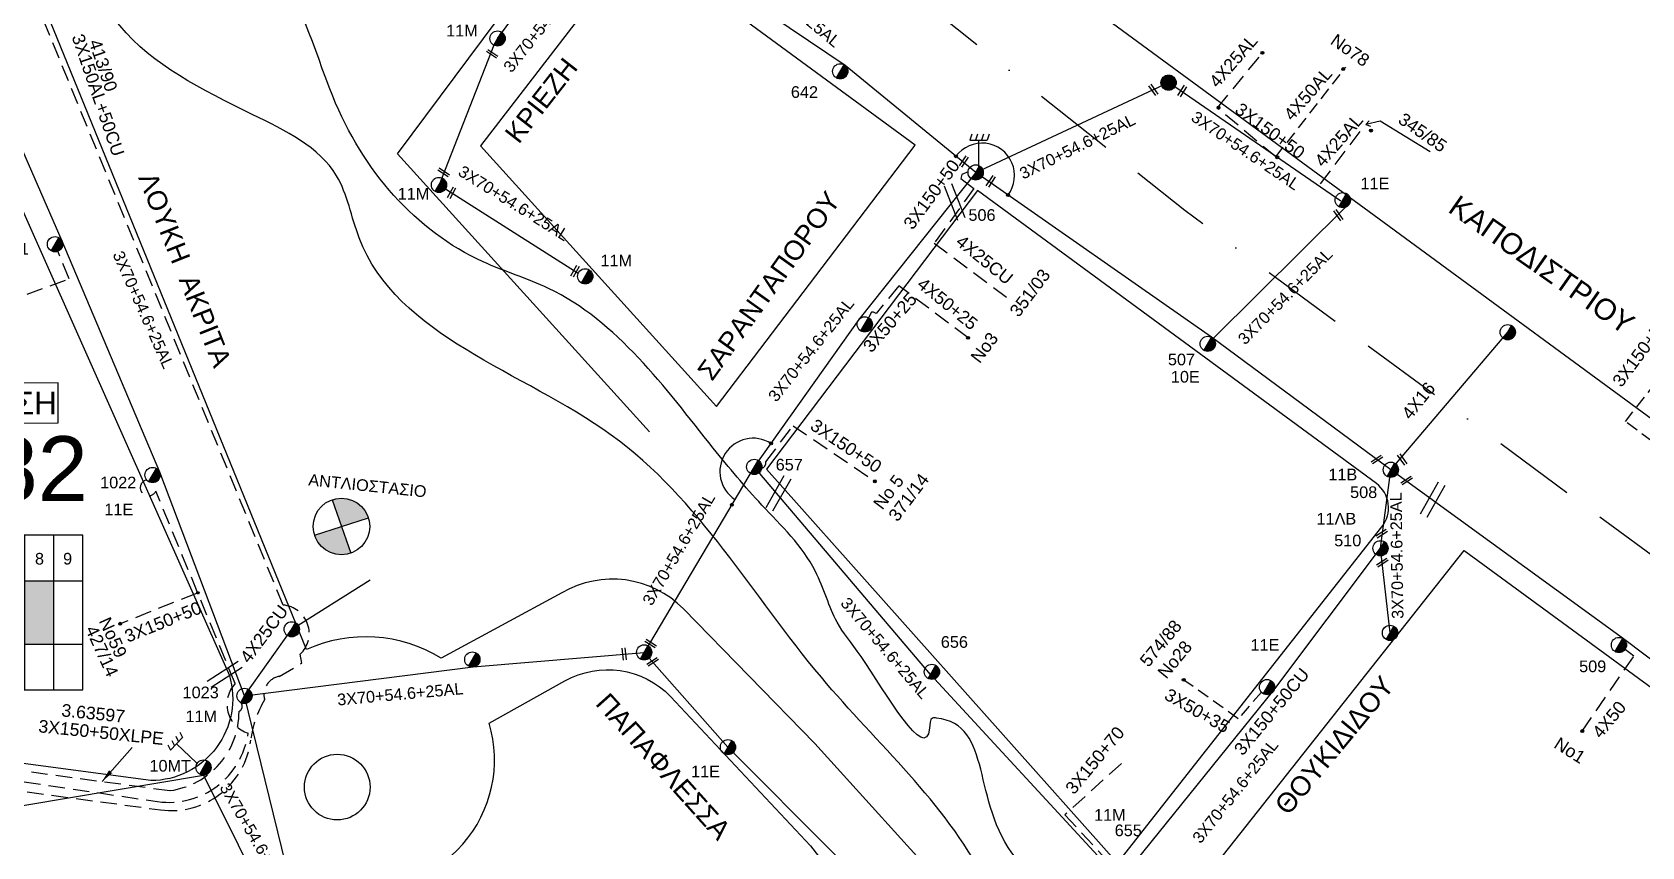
# Model space of a CAD drawing. Header units: millimetres. Extents: x 72 to 3039, y -786 to 786.
# Drawn here: x 1592.4 to 1841.3, y 117.8 to 243.8 of the extents above; entities that cross this region are included whole.
import ezdxf
from ezdxf.enums import TextEntityAlignment as Align

# ---------------------------------------------------------------- set-up
doc = ezdxf.new("R2010")
doc.units = ezdxf.units.MM
doc.linetypes.add('BORDER', pattern=[44.45, 12.7, -6.35, 12.7, -6.35, 0, -6.35])
doc.linetypes.add('DASHED', pattern=[19.05, 12.7, -6.35])
for name, color, linetype in [('Άγνωστα', 7, 'Continuous'), ('Ασφαλειοκιβώτια Χ.Τ 9 αναχωρήσεων', 7, 'Continuous'), ('Γέφυρες Εναέριου Δικτύου', 7, 'Continuous'), ('Γείωση', 7, 'Continuous'), ('Εναέρια παροχή ΧΤ 4x16', 7, 'SYN_LINE'), ('Εναέρια παροχή ΧΤ 4x25', 7, 'SYN_LINE'), ('Επιγραφές - Σχήματα', 7, 'Continuous'), ('Καλώδια ΧΤ   3x150+50AL', 7, 'DASHED'), ('Καλώδια ΧΤ   3x150+50AL XLPE', 7, 'DASHED'), ('Καλώδια ΧΤ   3x150+50CU', 7, 'DASHED'), ('Καλώδια ΧΤ   3x150+70AL', 7, 'DASHED'), ('Καλώδια ΧΤ   3x150AL+50CU', 7, 'DASHED'), ('Μηχανική τομή', 7, 'Continuous'), ('Στύλος Ξύλινος', 7, 'Continuous'), ('Στύλος Ξύλινος @ 1', 7, 'Continuous'), ('Στύλος ΦΜ', 7, 'Continuous'), ('Στύλος ΦΜ @ 1', 7, 'Continuous'), ('Συνδέσεις', 7, 'Continuous'), ('Συνεστραμμένα ΧΤ   3x70+54.6+25 AL', 7, 'SYN_LINE'), ('Τομή', 7, 'Continuous'), ('Υπόβαθρο ΔΕΗ', 7, 'Continuous'), ('Υπόγεια καλώδια Παροχών ΧΤ   4x25', 7, 'DASHED'), ('Υπόγεια καλώδια Παροχών ΧΤ   4x50AL', 7, 'DASHED')]:
    doc.layers.add(name, color=color, linetype=linetype)
doc.styles.get("Standard").update_dxf_attribs({"font": 'arial.ttf'})
doc.linetypes.add('SYN_LINE', pattern='A,0.5,-0.0001,["/\\/\\/\\/",Standard,S=0.1,R=0,X=0,Y=-0.05],-0.25', length=0.7501)
doc.dimstyles.new('ISO-25', dxfattribs={"dimtxt": 2.5, "dimasz": 2.5, "dimexe": 1.25, "dimexo": 0.625, "dimtad": 1, "dimtxsty": 'Standard', "dimcen": 2.5, "dimadec": 0, "dimazin": 0, "dimtfac": 1, "dimtmove": 0, "dimatfit": 3, "dimfxl": 1, "dimarcsym": 0})

# ---------------------------------------------------------------- blocks, each defined once
blk = doc.blocks.new('ΥΠΑΡΧΩΝ ΤΣΙΜΕΝΤΕΝΙΟΣ ΣΤΥΛΟΣ')
at = {"layer": 'Στύλος ΦΜ'}
blk.add_hatch(color=7, dxfattribs=at).paths.add_polyline_path([(-1.29, -2.28, 0.574793), (2.62, 0, 0.268822), (1.3, 2.27)])
at = {"layer": 'Στύλος ΦΜ', "color": 7}
blk.add_line((-1.29, -2.28), (1.3, 2.27), dxfattribs=at)
blk.add_circle((0, 0), 2.62, dxfattribs=at)
at = {"layer": 'Στύλος ΦΜ', "flags": 4}
for tag, p in [('ΑΡΙΘΜΟΣ', (-4.68, 8.05)), ('ΤΥΠΟΣ', (-4.91, 3.03))]:
    blk.add_attdef(tag, p, '', height=4, dxfattribs=at)
blk = doc.blocks.new('ΥΠΑΡΧΩΝ ΞΥΛΙΝΟΣ ΣΤΥΛΟΣ')
at = {"layer": 'Στύλος Ξύλινος'}
h = blk.add_hatch(color=7, dxfattribs=at)
h.paths.add_polyline_path([(-2.62, 0, 0.270008), (-1.29, -2.28), (1.3, 2.27, 0.576266)])
h.paths.add_polyline_path([(-1.29, -2.28, 0.574793), (2.62, 0, 0.268822), (1.3, 2.27)])
at = {"layer": 'Στύλος Ξύλινος', "color": 7}
blk.add_line((-1.29, -2.28), (1.3, 2.27), dxfattribs=at)
blk.add_circle((0, 0), 2.62, dxfattribs=at)
at = {"layer": 'Στύλος Ξύλινος', "flags": 4}
for tag, p in [('ΑΡΙΘΜΟΣ', (-4.91, 8.6)), ('ΤΥΠΟΣ', (-4.85, 3.39))]:
    blk.add_attdef(tag, p, '', height=4, dxfattribs=at)
blk = doc.blocks.new('ΤΟΜΗ')
at = {"layer": 'Τομή', "ltscale": 40}
for p, q in [((-5.68, 0), (5.68, 0)), ((5.68, -2.33), (-5.68, -2.33))]:
    blk.add_line(p, q, dxfattribs=at)
blk = doc.blocks.new('ΓΕΙΩΣΗ')
at = {"layer": 'Γείωση', "ltscale": 40}
for p, q in [((-2.34, 11.45), (-3, 9.45)), ((-0.34, 11.45), (-1, 9.45)), ((1.66, 11.45), (1, 9.45)), ((3.66, 11.45), (3, 9.45)), ((0, 9.45), (0, 0))]:
    blk.add_line(p, q, dxfattribs=at)
blk.add_lwpolyline([(-3, 9.45), (3, 9.45)], dxfattribs=at)
blk = doc.blocks.new('ΑΣΦΑΛΕΙΟΚΙΒΩΤΙΟ ΥΠΟΣΤΑΘΜΟΥ 9A ΑΝΑΧΩΡΗΣΕΩΝ')
at = {"layer": 'Ασφαλειοκιβώτια Χ.Τ 9 αναχωρήσεων', "ltscale": 40}
for p, q in [((0, 0), (0, 23.91)), ((4.5, 0), (4.5, 23.91)), ((9, 0), (9, 23.91)), ((13.5, 0), (13.5, 23.91)), ((18, 0), (18, 23.91)), ((22.5, 0), (22.5, 23.91)), ((27, 0), (27, 23.91)), ((31.5, 0), (31.5, 23.91)), ((36, 0), (36, 23.91)), ((0, 16.87), (40.5, 16.87)), ((0, 7.04), (40.5, 7.04))]:
    blk.add_line(p, q, dxfattribs=at)
at = {"layer": 'Ασφαλειοκιβώτια Χ.Τ 9 αναχωρήσεων'}
blk.add_lwpolyline([(40.5, 0), (40.5, 23.91), (0, 23.91), (0, 0)], close=True, dxfattribs=at)
for s, p in [('1', (1.71, 19.38)), ('2', (5.99, 19.38)), ('3', (10.53, 19.38)), ('4', (15.04, 19.38)), ('5', (19.55, 19.38)), ('6', (24.11, 19.38)), ('7', (28.24, 19.38)), ('8', (33.08, 19.38)), ('9', (37.43, 19.38))]:
    blk.add_text(s, height=1.8, dxfattribs=at).set_placement(p)
at = {"layer": 'Ασφαλειοκιβώτια Χ.Τ 9 αναχωρήσεων', "ltscale": 40}
for tag, height, rotation, p in [('ΟΝΟΜΑ', 2.5, 0.6514, (19.14, 25.35)), ('ΚΕΙΜΕΝΟ 1', 1, 90, (2.42, 3.84)), ('ΚΕΙΜΕΝΟ 2', 1, 90, (6.78, 3.84)), ('ΚΕΙΜΕΝΟ 3', 1, 90, (11.38, 3.84)), ('ΚΕΙΜΕΝΟ 4', 1, 90, (15.86, 3.84)), ('ΚΕΙΜΕΝΟ 5', 1, 90, (20.28, 3.84)), ('ΚΕΙΜΕΝΟ 6', 1, 90, (24.74, 3.84)), ('ΚΕΙΜΕΝΟ 7', 1, 90, (29.28, 3.84)), ('ΚΕΙΜΕΝΟ 8', 1, 90, (33.65, 3.84)), ('ΚΕΙΜΕΝΟ 9', 1, 90, (38.21, 3.84)), ('ΣΧ', 1, 0.6514, (20.24, -0.85))]:
    blk.add_attdef(tag, text='', height=height, rotation=rotation, dxfattribs=at).set_placement(p, align=Align.MIDDLE_CENTER)
blk = doc.blocks.new('_ΣΥΝΔΕΣΗ')
at = {"layer": 'Συνδέσεις', "linetype": 'SYN_LINE', "ltscale": 40}
blk.add_hatch(color=256, dxfattribs=at).paths.add_polyline_path([(0.5, -0.01, 1), (-0.5, -0.01, 1)])
at = {"layer": 'Συνδέσεις'}
blk.add_circle((0, -0.01), 0.5, dxfattribs=at)
blk = doc.blocks.new('ΜΗΧΑΝΙΚΗ ΤΟΜΗ')
at = {"layer": 'Μηχανική τομή', "ltscale": 40}
for p, q in [((-1.89, 0.78), (1.89, 0.78)), ((1.89, 0), (-1.89, 0))]:
    blk.add_line(p, q, dxfattribs=at)
blk = doc.blocks.new('TSONTA XT1')
at = {"ltscale": 40}
h = blk.add_hatch(color=256, dxfattribs=at)
h.dxf.hatch_style = 1
h.paths.add_polyline_path([(596, 2487.7), (597.1, 2488.8), (596, 2489.9), (594.9, 2488.8)])
blk.add_lwpolyline([(594.9, 2488.8), (596, 2489.9), (597.1, 2488.8), (596, 2487.7)], close=True, dxfattribs=at)

msp = doc.modelspace()

# ---------------------------------------------------------------- hatches: boundary and pattern name
at = {"layer": 'Ασφαλειοκιβώτια Χ.Τ 9 αναχωρήσεων'}
msp.add_hatch(color=85, dxfattribs=at).paths.add_polyline_path([(1591.21, 149.11), (1595.71, 149.11), (1595.71, 158.93), (1591.21, 158.93)])
at = {"layer": 'Επιγραφές - Σχήματα'}
h = msp.add_hatch(color=1, dxfattribs=at)
h.paths.add_polyline_path([(1640.19, 167.34), (1636.02, 166.01, 0.42264), (1641.64, 163.21)])
h.paths.add_polyline_path([(1644.36, 168.67, 0.42264), (1638.74, 171.47), (1640.19, 167.34)])

# ---------------------------------------------------------------- linework, layer by layer
at = {"layer": 'Άγνωστα', "color": 30, "linetype": 'DASHED', "ltscale": 0.2}
for points in [[(1726.39, 204.58), (1722.89, 200.29), (1722.47, 200.5), (1722.16, 200.5), (1721.7, 199.64)], [(1737.11, 196.53), (1726.39, 204.58)]]:
    msp.add_lwpolyline(points, dxfattribs=at)
at = {"layer": 'Γέφυρες Εναέριου Δικτύου'}
for centre, radius, start, end in [((1739.27, 221.64), 5.02, 323.1216, 143.5288), ((1703.88, 175.83), 5.16, 57.8684, 236.7335)]:
    msp.add_arc(centre, radius, start, end, dxfattribs=at)
at = {"layer": 'Εναέρια παροχή ΧΤ 4x16', "color": 85, "ltscale": 20}
msp.add_lwpolyline([(1802.5, 176.12), (1820.57, 197.39)], dxfattribs=at)
at = {"layer": 'Εναέρια παροχή ΧΤ 4x25', "color": 27, "linetype": 'SYN_LINE', "ltscale": 15}
msp.add_lwpolyline([(1625.2, 141.12), (1632.5, 151.43), (1644.63, 159.1)], dxfattribs=at)
at = {"layer": 'Επιγραφές - Σχήματα'}
for p, q in [((1638.74, 171.47), (1641.64, 163.21)), ((1636.02, 166.01), (1644.36, 168.67))]:
    msp.add_line(p, q, dxfattribs=at)
at = {"layer": 'Επιγραφές - Σχήματα', "ltscale": 20}
for points in [[(1799.12, 230.09), (1798.64, 229.54), (1799.33, 229.27)], [(1808.55, 225.32), (1800.83, 230.06), (1798.64, 229.54)]]:
    msp.add_lwpolyline(points, dxfattribs=at)
at = {"layer": 'Επιγραφές - Σχήματα', "color": 190}
msp.add_lwpolyline([(1560.88, 183.2), (1596.4, 183.38), (1596.36, 189.55), (1560.85, 189.37)], close=True, dxfattribs=at)
at = {"layer": 'Επιγραφές - Σχήματα'}
msp.add_circle((1640.19, 167.34), 4.38, dxfattribs=at)
at = {"layer": 'Καλώδια ΧΤ   3x150+50AL', "color": 27, "ltscale": 0.2}
msp.add_lwpolyline([(1549.66, 127.59, 0.343136), (1545.72, 129.14), (1545.66, 133.97), (1550.43, 133.6), (1552, 132.93), (1553.32, 132.43), (1555.09, 132.26), (1557.22, 132.86), (1611.76, 124.77, 0.413778), (1625.76, 135.35, -0.550789), (1623.75, 143.03), (1611.48, 172.82, -1.62981), (1610.07, 174.56)], format="xyb", dxfattribs=at)
at = {"layer": 'Καλώδια ΧΤ   3x150+50AL XLPE', "color": 30, "ltscale": 0.2}
msp.add_lwpolyline([(1551.61, 127.06), (1550.95, 128.88, -1.202253), (1552.14, 129.08), (1558.05, 129), (1558.25, 133.91), (1613.7, 126.47, 0.374866), (1624.35, 138.72, 0.508418), (1624.62, 140.1)], format="xyb", dxfattribs=at)
at = {"layer": 'Καλώδια ΧΤ   3x150+50CU', "color": 30, "ltscale": 0.15}
msp.add_lwpolyline([(1782.46, 141.7), (1778.88, 137.6), (1769.97, 143.94)], dxfattribs=at)
at = {"layer": 'Καλώδια ΧΤ   3x150+70AL', "color": 2, "ltscale": 0.15}
msp.add_lwpolyline([(1911.19, 128.64), (1907.94, 124.88), (1904.51, 126.84), (1904.41, 131.43), (1904.41, 131.43), (1903.91, 146.26), (1897.31, 147.6), (1897.53, 141.9, -0.65303), (1895.53, 141.25), (1838.76, 183.6), (1851.96, 200.34)], format="xyb", dxfattribs=at)
at = {"layer": 'Καλώδια ΧΤ   3x150+70AL', "color": 30, "ltscale": 0.2}
msp.add_lwpolyline([(1760.83, 130.68), (1752.09, 122.74), (1759.12, 115.08, -0.786245), (1761.01, 113.73, -0.657622)], format="xyb", dxfattribs=at)
at = {"layer": 'Καλώδια ΧΤ   3x150AL+50CU', "color": 85, "ltscale": 0.2}
msp.add_lwpolyline([(1550.47, 127.27, 0.167498), (1548.62, 129.54), (1546.56, 129.9), (1546.53, 132.78), (1549.32, 132.66), (1553.53, 130.94), (1556.34, 130.84), (1557.61, 130.84), (1612.23, 123.49, 0.418036), (1626.16, 134.26, -0.105438), (1628.31, 140.51, -0.435561), (1630.56, 144.15), (1634.08, 146.19), (1633.81, 147.59, 0.651096), (1631.18, 155.18), (1571.08, 301.93)], format="xyb", dxfattribs=at)
at = {"layer": 'Καλώδια ΧΤ   3x150AL+50CU', "color": 30, "linetype": 'DASHED', "ltscale": 0.2}
msp.add_lwpolyline([(1704.84, 176.32, 0.499276), (1705.82, 177.35), (1710.04, 182.93), (1722.68, 174.33)], format="xyb", dxfattribs=at)
at = {"layer": 'Καλώδια ΧΤ   3x150AL+50CU', "color": 27, "linetype": 'DASHED', "ltscale": 0.2}
msp.add_lwpolyline([(1617.77, 156.98), (1605.97, 152.29)], dxfattribs=at)
at = {"layer": 'Συνεστραμμένα ΧΤ   3x70+54.6+25 AL', "color": 85, "ltscale": 20}
for points in [[(1664.34, 242.84), (1664.34, 242.84), (1679.51, 263.39)], [(1802.5, 176.12), (1774.75, 196.62), (1738.28, 222.12), (1718.09, 238.67), (1689.43, 258.01), (1679.51, 263.39), (1679.51, 263.39)], [(1663.76, 241.82), (1655.28, 220.18)], [(1738.28, 222.12), (1768.11, 236.01)], [(1794.74, 217.66), (1769.08, 235.34)], [(1655.28, 220.18), (1676.81, 206.52)], [(1795.62, 216.88), (1775, 196.43)]]:
    msp.add_lwpolyline(points, dxfattribs=at)
at = {"layer": 'Συνεστραμμένα ΧΤ   3x70+54.6+25 AL', "color": 27, "ltscale": 20}
for points in [[(1625.2, 141.14), (1612.09, 175.72), (1596.98, 211.47), (1583.4, 242.65)], [(1876.58, 121.22), (1838.48, 149.94), (1802.5, 176.12)]]:
    msp.add_lwpolyline(points, dxfattribs=at)
at = {"layer": 'Συνεστραμμένα ΧΤ   3x70+54.6+25 AL', "color": 30, "ltscale": 20}
for points in [[(1738.28, 222.12), (1720.19, 199.35), (1704.04, 176.56), (1687.01, 147.86)], [(1625.2, 141.12), (1660.57, 145.6), (1687.01, 147.86), (1699.97, 133.19), (1716.7, 116.36), (1729.42, 99.41), (1760.7, 112.6)]]:
    msp.add_lwpolyline(points, dxfattribs=at)
at = {"layer": 'Συνεστραμμένα ΧΤ   3x70+54.6+25 AL', "color": 133, "ltscale": 20}
for points in [[(1760.29, 113.04), (1731.27, 144.43), (1704.04, 176.56)], [(1653.45, -4.95), (1653.96, -1.76), (1648.34, 29.71), (1642.44, 56.7), (1639.18, 76.25), (1636.11, 96.5), (1625.2, 141.12)]]:
    msp.add_lwpolyline(points, dxfattribs=at)
at = {"layer": 'Συνεστραμμένα ΧΤ   3x70+54.6+25 AL', "color": 30, "ltscale": 15}
for points in [[(1800.9, 163.96), (1802.5, 176.12)], [(1760.7, 112.6), (1784.37, 142.02), (1800.9, 163.96)], [(1802.37, 150.87), (1800.9, 163.96)]]:
    msp.add_lwpolyline(points, dxfattribs=at)
at = {"layer": 'Συνεστραμμένα ΧΤ   3x70+54.6+25 AL', "color": 133, "ltscale": 20}
msp.add_lwpolyline([(1553.5, 123.86, 1.006219), (1557.71, 124.15), (1577.34, 121.92), (1618.86, 128.85), (1634.94, 96.5)], format="xyb", dxfattribs=at)
at = {"layer": 'Υπόβαθρο ΔΕΗ', "color": 1, "linetype": 'BORDER', "lineweight": 30, "flags": 128}
msp.add_lwpolyline([(1161.32, -307.88), (1183.99, -216.79), (1288.48, 155.79), (1516.42, 441.46), (1607.46, 346.35), (1770.62, 216.28), (2064.96, -1.2)], dxfattribs=at)
at = {"layer": 'Υπόβαθρο ΔΕΗ'}
for points in [[(1512.74, 391.87), (1622.86, 144.28, -0.498389), (1610.73, 128.01), (1528.28, 139.02, -0.205866), (1522.88, 142.25), (1463.82, 216.06, -0.384999), (1464.26, 223.44), (1505.58, 253.46, 6.284716), (1500.43, 261.31), (1458.47, 230.1, -0.357908), (1452.74, 230.38), (1423.5, 266.37, 1.787303), (1398.68, 271.43), (1301.48, 152.02), (1206.73, -201.82)], [(1912.77, -92.84), (1811.32, -10.35), (1793.95, 14.66), (1786.14, 32.84), (1769.4, 61.49), (1759.83, 76.42), (1734.57, 110.35), (1713.39, 133.78), (1693.09, 154.57, 0.345717), (1674.29, 157.05), (1655.63, 146.96, 0.248317), (1634.79, 148.29), (1568.35, 311.22)], [(1894.61, 145.99), (1885.34, 258.75, -0.110239), (1761.64, 258.53), (1755.36, 248.22), (1894.61, 145.99)], [(1760.2, 115.25), (1801.12, 167.3, 0.419904), (1800.25, 173.97), (1738.55, 219.3), (1705.92, 176.18), (1760.2, 115.25)], [(1663.04, 136.89), (1674.73, 143.44, -0.340084), (1691.1, 141.05), (1712.72, 117.93), (1739.82, 82.88), (1763.31, 47.39), (1770.5, 33.86, -0.546387), (1755.21, 12.33), (1658.9, 27.48), (1640.91, 111.71, 0.553403), (1663.04, 136.89, -1.243994)]]:
    msp.add_lwpolyline(points, format="xyb", dxfattribs=at)
for points in [[(1648.84, 225.01), (1648.84, 225.01), (1677.73, 263.79), (1561.07, 373.04), (1540.87, 376.4), (1540.1, 375.6), (1565.38, 316.75)], [(1698.18, 185.92), (1728.91, 226.34), (1686.02, 257.86), (1661.68, 226.23), (1698.18, 185.92)], [(1648.84, 225.01), (1687.81, 181.96)], [(1889.5, 108.17), (1831.97, 32.82), (1801.74, 67.24), (1768.61, 106.44), (1813.82, 163.61), (1889.5, 108.17)]]:
    msp.add_lwpolyline(points, dxfattribs=at)
msp.add_circle((1639.54, 127.01), 5.08, dxfattribs=at)
for points in [[(1913.39, -91.84), (1910.67, -87.13), (1901.72, -78.39), (1890.07, -61.02), (1871.96, -46.98), (1848.42, -26.03), (1819.68, 5.53), (1810.61, 13.68), (1802.29, 30.22), (1769.72, 65.89), (1761.47, 76.97), (1756.27, 88.1), (1746.69, 99.13), (1739.6, 112.79), (1714.41, 144), (1681.91, 181.48), (1642.93, 212.01), (1639.44, 221.59), (1626.4, 231.1), (1605.9, 244.83), (1595.89, 264.84), (1588.6, 285.36), (1584.02, 299.5), (1569.42, 311.36), (1557.84, 337.31), (1550.14, 350.46), (1546.77, 375.41)], [(1919.55, -81.8), (1917, -79.66), (1915.11, -70.97), (1906.19, -67.42), (1890, -46.9), (1866.66, -27.71), (1848.08, -9.69), (1840.66, 3.49), (1828.74, 10.75), (1824.18, 17.97), (1819.27, 34.38), (1809.32, 44.49), (1810.59, 42.11), (1807.71, 40.95), (1803.83, 42.44), (1793.86, 55.73), (1776.39, 74.37), (1769.57, 87.77), (1755.2, 103.48), (1749.49, 114.83), (1748.49, 115.31), (1747.46, 114.35), (1744.52, 115.99), (1732.2, 137.7), (1731.62, 137.68), (1731.13, 136.13), (1720.56, 147.22), (1716.84, 152.55), (1713.49, 160.39), (1705.21, 170.66), (1697.69, 179.47), (1672.22, 204.18), (1662.12, 208.28), (1638.84, 233.9), (1628.31, 253.61), (1618.8, 257.87), (1610.3, 266.09), (1607.03, 282.53), (1603.46, 297.89), (1594.15, 309.71), (1586.24, 325.43), (1572.1, 341.31), (1562.61, 357.02), (1557.58, 373.62)]]:
    msp.add_spline(points, degree=3, dxfattribs=at)
at = {"layer": 'Υπόγεια καλώδια Παροχών ΧΤ   4x25', "color": 85, "ltscale": 0.2}
for points in [[(1784.69, 224.51), (1775.67, 232.09), (1782.66, 240.64)], [(1737.1, 222.22), (1736.15, 221.82), (1735.97, 221.16), (1738, 219.62), (1731.86, 211.18), (1743.53, 202.46)]]:
    msp.add_lwpolyline(points, dxfattribs=at)
msp.add_lwpolyline([(1797.69, 228.43), (1797.69, 228.43, -0.183475), (1797.69, 228.43), (1791.35, 220.07)], format="xyb", dxfattribs=at)
at = {"layer": 'Υπόγεια καλώδια Παροχών ΧΤ   4x50AL', "color": 85, "ltscale": 0.15}
msp.add_lwpolyline([(1784.69, 224.51), (1795.53, 238.42)], dxfattribs=at)
at = {"layer": 'Υπόγεια καλώδια Παροχών ΧΤ   4x50AL', "color": 27, "linetype": 'DASHED', "ltscale": 0.2}
msp.add_lwpolyline([(1580.82, 199.39), (1598.07, 205.65), (1596.34, 209.92)], dxfattribs=at)
at = {"layer": 'Υπόγεια καλώδια Παροχών ΧΤ   4x50AL', "color": 27, "ltscale": 0.2}
msp.add_lwpolyline([(1832.09, 135.68), (1840.06, 147.27), (1838.71, 148.29)], dxfattribs=at)

# ---------------------------------------------------------------- block references
at = {"layer": 'Ασφαλειοκιβώτια Χ.Τ 9 αναχωρήσεων'}
ref = msp.add_blockref('ΑΣΦΑΛΕΙΟΚΙΒΩΤΙΟ ΥΠΟΣΤΑΘΜΟΥ 9A ΑΝΑΧΩΡΗΣΕΩΝ', (1559.71, 142.07), dxfattribs=at)
ref.add_attrib('ΣΧ', '3-63597', dxfattribs={"ltscale": 40, "height": 1, "rotation": 0.6514}).set_placement((1579.96, 141.22), align=Align.MIDDLE_CENTER)
at = {"layer": 'Γείωση', "xscale": 0.4499999999998181, "yscale": 0.4499999999998181, "zscale": 0.4499999999998181}
msp.add_blockref('ΓΕΙΩΣΗ', (1738.72, 222.87), dxfattribs=at)
at = {"layer": 'Γείωση', "xscale": 0.449999999999866, "yscale": 0.449999999999866, "zscale": 0.449999999999866, "rotation": 46.12210519856506}
msp.add_blockref('ΓΕΙΩΣΗ', (1617.76, 130.76), dxfattribs=at)
at = {"layer": 'Μηχανική τομή'}
for p, xscale, yscale, zscale, rotation in [((1663.61, 240.64), 0.4999999999999271, 0.4999999999999271, 0.4999999999999271, 146.2753955288472), ((1765.6, 234.77), 0.4999999999998205, 0.4999999999998205, 0.4999999999998205, 305.7073089815934), ((1770.4, 234.59), 0.4999999999996876, 0.4999999999996876, 0.4999999999996876, 57.60297096668645), ((1736.28, 223.92), 0.4999999999999271, 0.4999999999999271, 0.4999999999999271, 236.2753955288472), ((1656.11, 222.29), 0.4999999999999271, 0.4999999999999271, 0.4999999999999271, 146.2753955288472), ((1740.44, 220.85), 0.4999999999999271, 0.4999999999999271, 0.4999999999999271, 236.2753955288472), ((1657.39, 218.85), 0.499999999999927, 0.499999999999927, 0.499999999999927, 60.79054545113559), ((1794.22, 215.4), 0.4999999999998869, 0.4999999999998869, 0.4999999999998869, 305.707308981604), ((1676.48, 206.76), 0.499999999999927, 0.499999999999927, 0.499999999999927, 60.79054545113559), ((1800.44, 177.53), 0.4999999999998863, 0.4999999999998863, 0.4999999999998863, 33.42099638757021), ((1804.09, 177.59), 0.4999999999998869, 0.4999999999998869, 0.4999999999998869, 305.707308981604), ((1805.05, 174.28), 0.4999999999998863, 0.4999999999998863, 0.4999999999998863, 33.42099638757021), ((1801.18, 166.06), 0.4999999999998863, 0.4999999999998863, 0.4999999999998863, 33.42099638757021), ((1801.27, 161.58), 0.4999999999998863, 0.4999999999998863, 0.4999999999998863, 33.42099638757021), ((1687.89, 149.05), 0.499999999999852, 0.499999999999852, 0.499999999999852, 327.307815787282), ((1684.11, 147.64), 0.4999999999999105, 0.4999999999999105, 0.4999999999999105, 96.80796885758647), ((1688.43, 146.24), 0.4999999999998388, 0.4999999999998388, 0.4999999999998388, 33.4209963875738)]:
    msp.add_blockref('ΜΗΧΑΝΙΚΗ ΤΟΜΗ', p, dxfattribs=dict(at, xscale=xscale, yscale=yscale, zscale=zscale, rotation=rotation))
at = {"layer": 'Στύλος Ξύλινος @ 1', "ltscale": 40, "xscale": 0.4499999999998181, "yscale": 0.4499999999998181, "zscale": 0.4499999999998181}
msp.add_blockref('ΥΠΑΡΧΩΝ ΞΥΛΙΝΟΣ ΣΤΥΛΟΣ', (1768.11, 236.01), dxfattribs=at)
at = {"layer": 'Στύλος ΦΜ @ 1', "ltscale": 40}
ref = msp.add_blockref('ΥΠΑΡΧΩΝ ΤΣΙΜΕΝΤΕΝΙΟΣ ΣΤΥΛΟΣ', (1664.34, 242.84), dxfattribs=dict(at, xscale=0.4499999999998181, yscale=0.4499999999998181, zscale=0.4499999999998181))
ref.add_attrib('ΤΥΠΟΣ', '11Μ', (1656.39, 243.16), dxfattribs={"layer": 'Στύλος ΦΜ', "height": 1.8, "flags": 4})
ref.add_attrib('ΑΡΙΘΜΟΣ', '778', (1656.77, 246.8), dxfattribs={"layer": 'Στύλος ΦΜ', "height": 1.8, "flags": 4})
ref = msp.add_blockref('ΥΠΑΡΧΩΝ ΤΣΙΜΕΝΤΕΝΙΟΣ ΣΤΥΛΟΣ', (1717.34, 237.76), dxfattribs=dict(at, xscale=0.4499999999998181, yscale=0.4499999999998181, zscale=0.4499999999998181))
ref.add_attrib('ΑΡΙΘΜΟΣ', '642', (1709.7, 233.66), dxfattribs={"layer": 'Στύλος ΦΜ', "height": 1.8, "flags": 4})
ref = msp.add_blockref('ΥΠΑΡΧΩΝ ΤΣΙΜΕΝΤΕΝΙΟΣ ΣΤΥΛΟΣ', (1738.28, 222.12), dxfattribs=dict(at, xscale=0.4499999999998181, yscale=0.4499999999998181, zscale=0.4499999999998181))
ref.add_attrib('ΑΡΙΘΜΟΣ', '506', (1737.16, 214.63), dxfattribs={"layer": 'Στύλος ΦΜ', "height": 1.8, "flags": 4})
ref = msp.add_blockref('ΥΠΑΡΧΩΝ ΤΣΙΜΕΝΤΕΝΙΟΣ ΣΤΥΛΟΣ', (1655.28, 220.18), dxfattribs=dict(at, xscale=0.4499999999998181, yscale=0.4499999999998181, zscale=0.4499999999998181))
ref.add_attrib('ΤΥΠΟΣ', '11Μ', (1648.89, 217.93), dxfattribs={"layer": 'Στύλος ΦΜ', "height": 1.8, "flags": 4})
ref = msp.add_blockref('ΥΠΑΡΧΩΝ ΤΣΙΜΕΝΤΕΝΙΟΣ ΣΤΥΛΟΣ', (1795.05, 217.83), dxfattribs=dict(at, xscale=0.4499999999998181, yscale=0.4499999999998181, zscale=0.4499999999998181))
ref.add_attrib('ΤΥΠΟΣ', '11Ε', (1797.8, 219.51), dxfattribs={"layer": 'Στύλος ΦΜ', "height": 1.8, "flags": 4})
ref = msp.add_blockref('ΥΠΑΡΧΩΝ ΤΣΙΜΕΝΤΕΝΙΟΣ ΣΤΥΛΟΣ', (1595.89, 211.01), dxfattribs=dict(at, xscale=0.4499999999998181, yscale=0.4499999999998181, zscale=0.4499999999998181))
ref.add_attrib('ΤΥΠΟΣ', '11Ε', (1586.67, 205.28), dxfattribs={"layer": 'Στύλος ΦΜ', "height": 1.8, "flags": 4})
ref.add_attrib('ΑΡΙΘΜΟΣ', '1021', (1586.25, 209.42), dxfattribs={"layer": 'Στύλος ΦΜ', "height": 1.8, "flags": 4})
ref = msp.add_blockref('ΥΠΑΡΧΩΝ ΤΣΙΜΕΝΤΕΝΙΟΣ ΣΤΥΛΟΣ', (1677.89, 206.04), dxfattribs=dict(at, xscale=0.4499999999998181, yscale=0.4499999999998181, zscale=0.4499999999998181))
ref.add_attrib('ΤΥΠΟΣ', '11Μ', (1680.25, 207.58), dxfattribs={"layer": 'Στύλος ΦΜ', "height": 1.8, "flags": 4})
at = {"layer": 'Στύλος ΦΜ @ 1', "ltscale": 40, "xscale": 0.4499999999998181, "yscale": 0.4499999999998181, "zscale": 0.4499999999998181}
for p in [(1721.12, 198.61), (1820.57, 197.39), (1632.5, 151.43), (1802.36, 150.87), (1660.43, 146.76), (1687.01, 147.86)]:
    msp.add_blockref('ΥΠΑΡΧΩΝ ΤΣΙΜΕΝΤΕΝΙΟΣ ΣΤΥΛΟΣ', p, dxfattribs=at)
at = {"layer": 'Στύλος ΦΜ @ 1', "ltscale": 40}
ref = msp.add_blockref('ΥΠΑΡΧΩΝ ΤΣΙΜΕΝΤΕΝΙΟΣ ΣΤΥΛΟΣ', (1774.17, 195.6), dxfattribs=dict(at, xscale=0.4499999999998181, yscale=0.4499999999998181, zscale=0.4499999999998181))
ref.add_attrib('ΤΥΠΟΣ', '10Ε', (1768.47, 189.6), dxfattribs={"layer": 'Στύλος ΦΜ', "height": 1.8, "flags": 4})
ref.add_attrib('ΑΡΙΘΜΟΣ', '507', (1768.01, 192.28), dxfattribs={"layer": 'Στύλος ΦΜ', "height": 1.8, "flags": 4})
ref = msp.add_blockref('ΥΠΑΡΧΩΝ ΤΣΙΜΕΝΤΕΝΙΟΣ ΣΤΥΛΟΣ', (1704.04, 176.56), dxfattribs=dict(at, xscale=0.4499999999998181, yscale=0.4499999999998181, zscale=0.4499999999998181))
ref.add_attrib('ΑΡΙΘΜΟΣ', '657', (1707.35, 176), dxfattribs={"layer": 'Στύλος ΦΜ', "height": 1.8, "flags": 4})
ref = msp.add_blockref('ΥΠΑΡΧΩΝ ΤΣΙΜΕΝΤΕΝΙΟΣ ΣΤΥΛΟΣ', (1802.49, 176.12), dxfattribs=dict(at, xscale=0.4499999999998181, yscale=0.4499999999998181, zscale=0.4499999999998181))
ref.add_attrib('ΤΥΠΟΣ', '11Β', (1792.82, 174.48), dxfattribs={"layer": 'Στύλος ΦΜ', "height": 1.8, "flags": 4})
ref.add_attrib('ΑΡΙΘΜΟΣ', '508', (1796.19, 171.74), dxfattribs={"layer": 'Στύλος ΦΜ', "height": 1.8, "flags": 4})
ref = msp.add_blockref('ΥΠΑΡΧΩΝ ΤΣΙΜΕΝΤΕΝΙΟΣ ΣΤΥΛΟΣ', (1610.98, 175.3), dxfattribs=dict(at, xscale=0.4499999999998181, yscale=0.4499999999998181, zscale=0.4499999999998181))
ref.add_attrib('ΤΥΠΟΣ', '11Ε', (1603.51, 169.08), dxfattribs={"layer": 'Στύλος ΦΜ', "height": 1.8, "flags": 4})
ref.add_attrib('ΑΡΙΘΜΟΣ', '1022', (1602.87, 173.24), dxfattribs={"layer": 'Στύλος ΦΜ', "height": 1.8, "flags": 4})
ref = msp.add_blockref('ΥΠΑΡΧΩΝ ΤΣΙΜΕΝΤΕΝΙΟΣ ΣΤΥΛΟΣ', (1800.89, 163.96), dxfattribs=dict(at, xscale=0.4499999999998181, yscale=0.4499999999998181, zscale=0.4499999999998181))
ref.add_attrib('ΤΥΠΟΣ', '11ΛΒ', (1790.99, 167.64), dxfattribs={"layer": 'Στύλος ΦΜ', "height": 1.8, "flags": 4})
ref.add_attrib('ΑΡΙΘΜΟΣ', '510', (1793.73, 164.27), dxfattribs={"layer": 'Στύλος ΦΜ', "height": 1.8, "flags": 4})
ref = msp.add_blockref('ΥΠΑΡΧΩΝ ΤΣΙΜΕΝΤΕΝΙΟΣ ΣΤΥΛΟΣ', (1731.51, 144.85), dxfattribs=dict(at, xscale=0.4499999999998181, yscale=0.4499999999998181, zscale=0.4499999999998181))
ref.add_attrib('ΑΡΙΘΜΟΣ', '656', (1732.89, 148.57), dxfattribs={"layer": 'Στύλος ΦΜ', "height": 1.8, "flags": 4})
ref = msp.add_blockref('ΥΠΑΡΧΩΝ ΤΣΙΜΕΝΤΕΝΙΟΣ ΣΤΥΛΟΣ', (1783.34, 142.48), dxfattribs=dict(at, xscale=0.4499999999998181, yscale=0.4499999999998181, zscale=0.4499999999998181))
ref.add_attrib('ΤΥΠΟΣ', '11Ε', (1780.79, 148.11), dxfattribs={"layer": 'Στύλος ΦΜ', "height": 1.8, "flags": 4})
ref = msp.add_blockref('ΥΠΑΡΧΩΝ ΤΣΙΜΕΝΤΕΝΙΟΣ ΣΤΥΛΟΣ', (1837.77, 149), dxfattribs=dict(at, xscale=0.4499999999998181, yscale=0.4499999999998181, zscale=0.4499999999998181))
ref.add_attrib('ΑΡΙΘΜΟΣ', '509', (1831.61, 144.8), dxfattribs={"layer": 'Στύλος ΦΜ', "height": 1.8, "flags": 4})
ref = msp.add_blockref('ΥΠΑΡΧΩΝ ΤΣΙΜΕΝΤΕΝΙΟΣ ΣΤΥΛΟΣ', (1625.2, 141.12), dxfattribs=dict(at, xscale=0.4499999999998181, yscale=0.4499999999998181, zscale=0.4499999999998181))
ref.add_attrib('ΤΥΠΟΣ', '11Μ', (1616.06, 137.06), dxfattribs={"layer": 'Στύλος ΦΜ', "height": 1.8, "flags": 4})
ref.add_attrib('ΑΡΙΘΜΟΣ', '1023', (1615.62, 140.76), dxfattribs={"layer": 'Στύλος ΦΜ', "height": 1.8, "flags": 4})
ref = msp.add_blockref('ΥΠΑΡΧΩΝ ΤΣΙΜΕΝΤΕΝΙΟΣ ΣΤΥΛΟΣ', (1699.97, 133.19), dxfattribs=dict(at, xscale=0.4499999999998181, yscale=0.4499999999998181, zscale=0.4499999999998181))
ref.add_attrib('ΤΥΠΟΣ', '11Ε', (1694.26, 128.54), dxfattribs={"layer": 'Στύλος ΦΜ', "height": 1.8, "flags": 4})
ref = msp.add_blockref('ΥΠΑΡΧΩΝ ΤΣΙΜΕΝΤΕΝΙΟΣ ΣΤΥΛΟΣ', (1618.86, 130.03), dxfattribs=dict(at, xscale=0.4499999999998181, yscale=0.4499999999998181, zscale=0.4499999999998181))
ref.add_attrib('ΑΡΙΘΜΟΣ', '10ΜΤ', (1610.5, 129.41), dxfattribs={"layer": 'Στύλος ΦΜ', "height": 1.8, "flags": 4})
ref = msp.add_blockref('ΥΠΑΡΧΩΝ ΤΣΙΜΕΝΤΕΝΙΟΣ ΣΤΥΛΟΣ', (1760.7, 112.6), dxfattribs=dict(at, xscale=0.4499999999998181, yscale=0.4499999999998181, zscale=0.4499999999998181))
ref.add_attrib('ΤΥΠΟΣ', '11Μ', (1756.59, 121.8), dxfattribs={"layer": 'Στύλος ΦΜ', "height": 1.8, "flags": 4})
ref.add_attrib('ΑΡΙΘΜΟΣ', '655', (1759.78, 119.42), dxfattribs={"layer": 'Στύλος ΦΜ', "height": 1.8, "flags": 4})
at = {"layer": 'Συνδέσεις', "xscale": 0.4499999999998181, "yscale": 0.4499999999998181, "zscale": 0.4499999999998181}
for p in [(1782.63, 240.63), (1795.12, 238.12), (1775.83, 232.14), (1799.41, 228.6), (1735.23, 224.62), (1784.92, 224.46), (1743.28, 218.63), (1737.11, 196.53), (1706.63, 180.21), (1722.68, 174.33), (1700.57, 170.71), (1605.97, 152.29), (1770.45, 143.61), (1832.09, 135.68)]:
    msp.add_blockref('_ΣΥΝΔΕΣΗ', p, dxfattribs=at)
at = {"layer": 'Συνδέσεις', "xscale": 0.2, "yscale": 0.2, "zscale": 0.2, "rotation": 293.7256546408096}
msp.add_blockref('TSONTA XT1', (1114.33, 65.91), dxfattribs=at)
at = {"layer": 'Τομή'}
for p, xscale, yscale, zscale, rotation in [((1734.49, 217.35), 0.4999999999999858, 0.4999999999999858, 0.4999999999999858, 111.2733811348617), ((1707.26, 172.76), 0.4999999999998795, 0.4999999999998795, 0.4999999999998795, 60.60771217764444), ((1808.45, 171.79), 0.4999999999998795, 0.4999999999998795, 0.4999999999998795, 60.60771217764444), ((1622.45, 143.96), 0.4999999999999049, 0.4999999999999049, 0.4999999999999049, 212.9392164682496)]:
    msp.add_blockref('ΤΟΜΗ', p, dxfattribs=dict(at, xscale=xscale, yscale=yscale, zscale=zscale, rotation=rotation))

# ---------------------------------------------------------------- texts
at = {"layer": 'Άγνωστα', "char_height": 1.8, "width": 23.5192, "attachment_point": 1}
for s, insert, rotation in [('{\\H1.083x;4X50+25}', (1730.28, 206.02), 320.9976), ('{\\H1.083x;3X50+25}', (1720.68, 195.37), 49.1393), ('{\\H1.083x;3Χ150+50}', (1713.62, 184.12), 326), ('{\\H1.083x;3X50+35}', (1768.26, 142.41), 330.2947)]:
    msp.add_mtext(s, dxfattribs=dict(at, insert=insert, rotation=rotation))
at = {"layer": 'Εναέρια παροχή ΧΤ 4x16', "insert": (1804, 184.94), "char_height": 1.8, "width": 23.5192, "attachment_point": 1, "rotation": 51.2575}
msp.add_mtext('{\\H1.083x;4X16}', dxfattribs=at)
at = {"layer": 'Εναέρια παροχή ΧΤ 4x25', "insert": (1624.34, 147.19), "char_height": 1.8, "width": 23.5192, "attachment_point": 1, "rotation": 53.0601}
msp.add_mtext('{\\H1.083x;4X25CU}', dxfattribs=at)
at = {"layer": 'Επιγραφές - Σχήματα', "attachment_point": 1}
for s, insert, char_height, width, rotation in [('{\\H1.083x;413/90}', (1602.92, 242.94), 1.8, 23.5192, 288.8837), ('{\\H1.083x;No78}', (1794.09, 243.7), 1.8, 23.5192, 324.9903), ('KPIEZH', (1665.24, 228.23), 3, 23.5192, 52), ('{\\H1.083x;345/85}', (1804.57, 231.49), 1.8, 23.5192, 324.9903), ('ΛOYKH  AKPITA', (1611.5, 222.45), 3, 47.7578, 291.6573), ('ΣAPANTAΠOPOY', (1695.06, 191.42), 3, 23.5192, 54.4968), ('{\\H1.083x;KAΠOΔIΣTPIOY}', (1813.01, 218.79), 3, 44.2529, 324.9903), ('{\\H1.083x;351/03}', (1743.38, 200.76), 1.8, 23.5192, 53), ('{\\H1.083x;No3}', (1737.34, 193.62), 1.8, 23.5192, 53), ('{\\H1.083x;No 5}', (1722.29, 170.96), 1.8, 23.5192, 53), ('{\\H1.083x;371/14}', (1724.63, 169.12), 1.8, 23.5192, 53), ('{\\H1.083x;No59}', (1604.41, 153.54), 1.8, 23.5192, 294.5018), ('{\\H1.083x;574/88}', (1763.49, 146.68), 1.8, 23.5192, 50.4604), ('{\\H1.083x;427/14}', (1602.32, 152.25), 1.8, 23.5192, 294.5018), ('{\\H1.083x;No28}', (1766.25, 144.87), 1.8, 23.5192, 50.4604), ('ΘOYKIΔIΔΟY', (1784.29, 124.38), 3, 23.5192, 50.4604), ('{\\H1.083x;3.63597}', (1597.01, 139.91), 1.8, 23.5192, 354.1355), ('ΠAΠAΦΛΕΣΣΑ', (1681.58, 141.85), 3, 23.5192, 311.8543), ('{\\H1.083x;No1}', (1828.59, 134.86), 1.8, 23.5192, 327.6833)]:
    msp.add_mtext(s, dxfattribs=dict(at, insert=insert, char_height=char_height, width=width, rotation=rotation))
at = {"layer": 'Επιγραφές - Σχήματα', "color": 190, "insert": (1561.81, 188.03), "char_height": 3.5, "width": 35.1311, "attachment_point": 1, "rotation": 0.2932}
msp.add_mtext('KOINH ΓΕΙΩΣΗ', dxfattribs=at)
at = {"layer": 'Επιγραφές - Σχήματα', "insert": (1557.98, 181.3), "char_height": 10, "width": 10.9441, "attachment_point": 1}
msp.add_mtext('ΦΨ-82', dxfattribs=at)
at = {"layer": 'Επιγραφές - Σχήματα', "color": 1, "insert": (1635.19, 175.49), "char_height": 1.8, "width": 23.5192, "attachment_point": 1, "rotation": 354.1355}
msp.add_mtext('ANTΛIOΣTAΣIO', dxfattribs=at)
at = {"layer": 'Καλώδια ΧΤ   3x150+50AL', "char_height": 1.8, "width": 23.5192, "attachment_point": 1}
for insert, rotation in [((1779.37, 233.05), 323.6341), ((1726.96, 214.27), 53.6329)]:
    msp.add_mtext('{\\H1.083x;3X150+50}', dxfattribs=dict(at, insert=insert, rotation=rotation))
at = {"layer": 'Καλώδια ΧΤ   3x150+50AL XLPE', "char_height": 1.8, "width": 23.5192, "attachment_point": 1}
for s, insert, rotation in [('{\\H1.083x;3X150+50}', (1606.43, 151.15), 21.9218), ('{\\H1.083x;3X150+50XLPE}', (1593.45, 137.45), 354.1355)]:
    msp.add_mtext(s, dxfattribs=dict(at, insert=insert, rotation=rotation))
at = {"layer": 'Καλώδια ΧΤ   3x150+50CU', "insert": (1778.07, 132.99), "char_height": 1.8, "width": 23.5192, "attachment_point": 1, "rotation": 50.4604}
msp.add_mtext('{\\H1.083x;3X150+50CU}', dxfattribs=at)
at = {"layer": 'Καλώδια ΧΤ   3x150+70AL', "char_height": 1.8, "width": 23.5192, "attachment_point": 1}
for s, insert, rotation in [('{\\H1.083x;3X150+70AL}', (1836.6, 189.91), 53.3852), ('{\\H1.083x;3X150+70}', (1751.98, 126.97), 50.4604)]:
    msp.add_mtext(s, dxfattribs=dict(at, insert=insert, rotation=rotation))
at = {"layer": 'Καλώδια ΧΤ   3x150AL+50CU', "insert": (1600.29, 243.75), "char_height": 1.8, "width": 23.5192, "attachment_point": 1, "rotation": 288.8837}
msp.add_mtext('{\\H1.083x;3X150AL+50CU}', dxfattribs=at)
at = {"layer": 'Συνεστραμμένα ΧΤ   3x70+54.6+25 AL', "char_height": 1.8, "width": 16.2172, "attachment_point": 1}
for insert, rotation in [((1702.54, 255.24), 320.2234), ((1665.08, 238.54), 51.5733), ((1744.83, 222.61), 26.282), ((1772.45, 231.74), 325.8573), ((1659.03, 223.31), 328), ((1606.41, 210.18), 293.9622), ((1778.65, 196.58), 45.5894), ((1706.04, 187.59), 51.5733), ((1686.63, 155.85), 59.6697), ((1802.65, 153.03), 90.8624), ((1718.63, 156.57), 310.3813), ((1639.45, 141.42), 5.1724), ((1771.64, 119.27), 51.5733), ((1622.84, 127.87), 300.192)]:
    msp.add_mtext('3X70+54.6+25AL', dxfattribs=dict(at, insert=insert, rotation=rotation))
at = {"layer": 'Υπόγεια καλώδια Παροχών ΧΤ   4x25', "char_height": 1.8, "width": 23.5192, "attachment_point": 1}
for s, insert, rotation in [('{\\H1.083x;4X25AL}', (1774.22, 236.34), 49.1398), ('{\\H1.083x;4X25AL}', (1790.52, 224.07), 49.1398), ('{\\H1.083x;4X25CU}', (1736.27, 212.61), 320.9976)]:
    msp.add_mtext(s, dxfattribs=dict(at, insert=insert, rotation=rotation))
at = {"layer": 'Υπόγεια καλώδια Παροχών ΧΤ   4x50AL', "char_height": 1.8, "width": 23.5192, "attachment_point": 1}
for s, insert, rotation in [('{\\H1.083x;4X50AL}', (1785.76, 231.25), 49.1398), ('{\\H1.083x;4X50}', (1833.47, 135.64), 50.4604)]:
    msp.add_mtext(s, dxfattribs=dict(at, insert=insert, rotation=rotation))

# ---------------------------------------------------------------- leaders
at = {"layer": 'Επιγραφές - Σχήματα'}
msp.add_leader([(1603.16, 127.89), (1607.81, 133.14)], dimstyle='ISO-25', override={"dimasz": 2, "dimgap": 0.625, "dimtad": 0}, dxfattribs=at)

doc.saveas('drawing.dxf')
